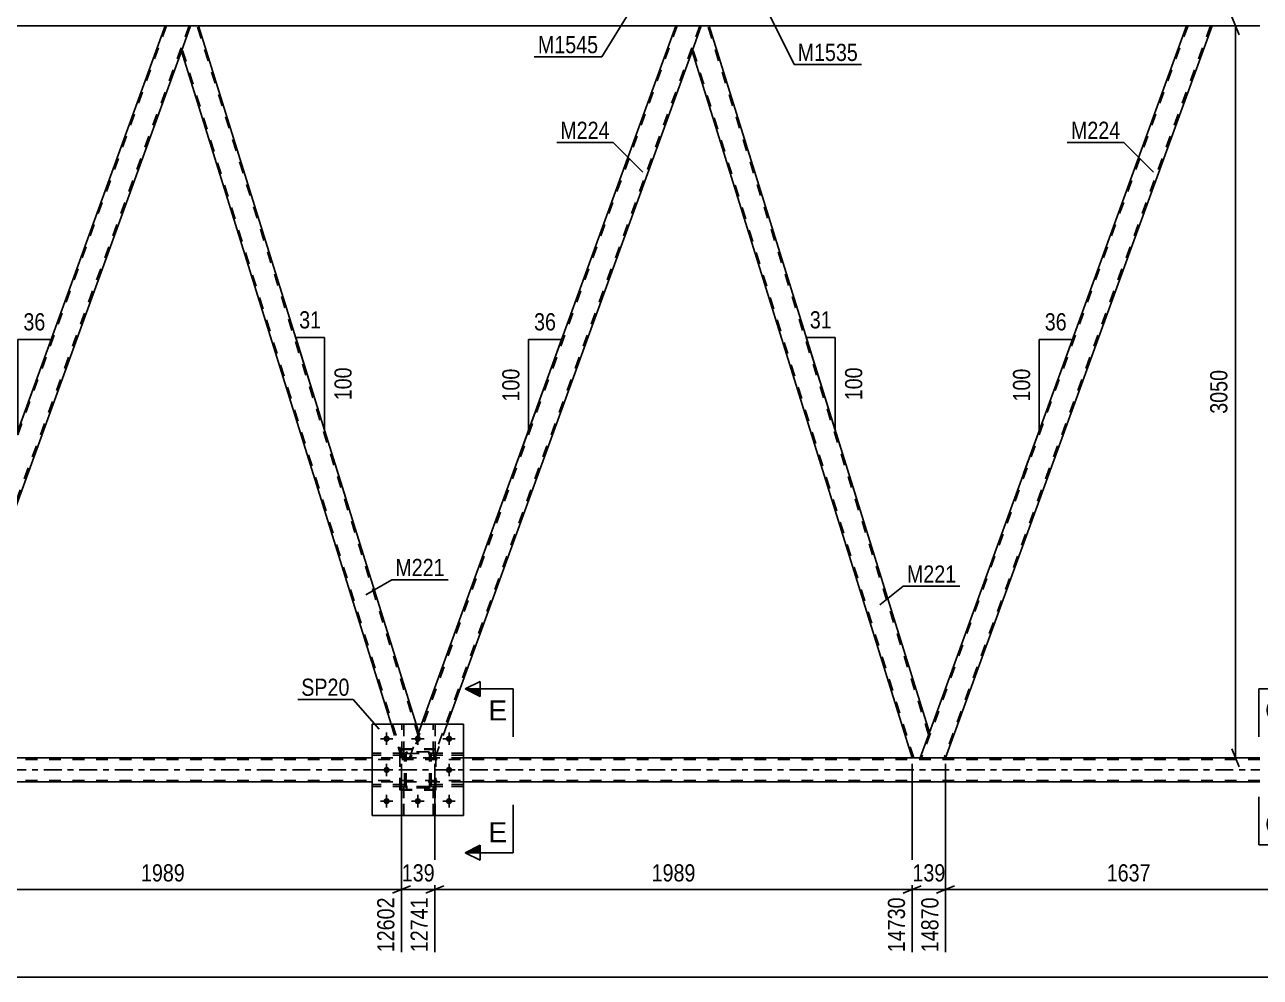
# Model space of a CAD drawing. Header units: millimetres. Extents: x 0 to 841, y 0 to 594.
# Drawn here: x 499 to 704.9, y 299.2 to 458 of the extents above; entities that cross this region are included whole.
import ezdxf

# ---------------------------------------------------------------- set-up
doc = ezdxf.new("R2010")
doc.units = ezdxf.units.MM
doc.linetypes.add('DXK_LINE_DOT2', pattern=[3.9198, 1.9599, -1.9599])
doc.linetypes.add('DXK_LINE_DOT3', pattern=[5.9187, 2.979, -0.9799, 0.9799, -0.9799])
doc.styles.add('Arial', font='ARIAL.TTF', dxfattribs={"height": 0.2})
doc.styles.add('Arial Narrow', font='ARIALN.TTF', dxfattribs={"height": 0.2})

# ---------------------------------------------------------------- blocks, each defined once
blk = doc.blocks.new('Part-318895283-3613 - 3524')
at = {"color": 7, "linetype": 'DXK_LINE_DOT2'}
for p, q in [((567.06, 336.55), (567.06, 341.4)), ((567.06, 341.4), (567.38, 341.4)), ((567.38, 341.4), (567.38, 336.55)), ((567.06, 337.15), (567.38, 337.15)), ((567.38, 336.55), (567.06, 336.55))]:
    blk.add_line(p, q, dxfattribs=at)
blk = doc.blocks.new('Part-318895283-3673 - 3524')
at = {"color": 2, "linetype": 'Continuous'}
for p, q in [((526.63, 457.79), (525.08, 453.54)), ((527.95, 457.79), (526.63, 457.79)), ((564.23, 341.39), (527.95, 457.79)), ((560.04, 341.39), (525.08, 453.54))]:
    blk.add_line(p, q, dxfattribs=at)
at = {"color": 7, "linetype": 'DXK_LINE_DOT2'}
for p, q in [((564.52, 339.67), (527.7, 457.79)), ((562.04, 335.79), (525.22, 453.91)), ((561.79, 335.79), (560.04, 341.39)), ((563.1, 335.79), (564.65, 340.04)), ((564.65, 340.04), (564.23, 341.39)), ((561.79, 335.79), (563.1, 335.79))]:
    blk.add_line(p, q, dxfattribs=at)
blk = doc.blocks.new('Part-318895283-3644 - 3524')
at = {"color": 2, "linetype": 'Continuous'}
for p, q in [((572.1, 341.39), (556.9, 341.39)), ((556.9, 341.39), (556.9, 326.19)), ((572.1, 341.39), (572.1, 326.19)), ((572.1, 326.19), (556.9, 326.19))]:
    blk.add_line(p, q, dxfattribs=at)
blk = doc.blocks.new('Part-318895283-3600 - 3524')
at = {"color": 7, "linetype": 'DXK_LINE_DOT2'}
for p, q in [((572.1, 336.56), (566.7, 336.56)), ((566.7, 336.56), (566.7, 336.24)), ((566.7, 336.24), (572.1, 336.24)), ((567.3, 336.24), (567.3, 336.56)), ((572.1, 336.24), (572.1, 336.56))]:
    blk.add_line(p, q, dxfattribs=at)
blk = doc.blocks.new('Part-318895283-3599 - 3524')
at = {"color": 7, "linetype": 'DXK_LINE_DOT2'}
for p, q in [((572.1, 331.36), (566.7, 331.36)), ((566.7, 331.36), (566.7, 331.04)), ((566.7, 331.04), (572.1, 331.04)), ((567.3, 331.04), (567.3, 331.36)), ((572.1, 331.04), (572.1, 331.36))]:
    blk.add_line(p, q, dxfattribs=at)
blk = doc.blocks.new('Part-318895283-3603 - 3524')
at = {"color": 7, "linetype": 'DXK_LINE_DOT2'}
for p, q in [((567.38, 331.03), (567.06, 331.03)), ((567.06, 331.03), (567.06, 326.2)), ((567.06, 330.43), (567.38, 330.43)), ((567.38, 326.2), (567.38, 331.03)), ((567.06, 326.2), (567.38, 326.2))]:
    blk.add_line(p, q, dxfattribs=at)
blk = doc.blocks.new('Part-318895283-3633 - 3524')
at = {"color": 2, "linetype": 'Continuous'}
for p, q in [((522.37, 457.79), (442.81, 457.79)), ((607.51, 457.79), (527.95, 457.79)), ((692.64, 457.79), (613.08, 457.79)), ((704.9, 457.79), (696.9, 457.79))]:
    blk.add_line(p, q, dxfattribs=at)
at = {"color": 7, "linetype": 'DXK_LINE_DOT2'}
for p, q in [((527.95, 457.79), (522.37, 457.79)), ((613.08, 457.79), (607.51, 457.79)), ((696.9, 457.79), (692.64, 457.79))]:
    blk.add_line(p, q, dxfattribs=at)
blk = doc.blocks.new('Part-318895283-3698 - 3524')
at = {"color": 7, "linetype": 'DXK_LINE_DOT2'}
for p, q in [((561.86, 326.2), (561.86, 331.03)), ((561.86, 331.03), (562.18, 331.03)), ((561.86, 330.43), (562.18, 330.43)), ((562.18, 331.03), (562.18, 326.2)), ((562.18, 326.2), (561.86, 326.2))]:
    blk.add_line(p, q, dxfattribs=at)
blk = doc.blocks.new('Part-318895283-3634 - 3524')
at = {"color": 7, "linetype": 'DXK_LINE_DOT2'}
for p, q in [((562.3, 331.36), (556.9, 331.36)), ((556.9, 331.36), (556.9, 331.04)), ((562.3, 331.04), (556.9, 331.04)), ((561.7, 331.04), (561.7, 331.36)), ((562.3, 331.04), (562.3, 331.36))]:
    blk.add_line(p, q, dxfattribs=at)
blk = doc.blocks.new('Part-318895283-3639 - 3524')
at = {"color": 7, "linetype": 'DXK_LINE_DOT2'}
for p, q in [((522.63, 457.79), (478.22, 335.79)), ((526.38, 457.79), (481.97, 335.79)), ((526.63, 457.79), (525.08, 453.54)), ((477.97, 335.79), (479.52, 340.04)), ((481.91, 335.79), (482.08, 335.79))]:
    blk.add_line(p, q, dxfattribs=at)
at = {"color": 2, "linetype": 'Continuous'}
for p, q in [((522.37, 457.79), (479.52, 340.04)), ((526.63, 457.79), (522.37, 457.79)), ((525.08, 453.54), (482.23, 335.79)), ((481.91, 335.79), (477.97, 335.79)), ((482.19, 335.79), (481.91, 335.79)), ((482.23, 335.79), (482.19, 335.79))]:
    blk.add_line(p, q, dxfattribs=at)
blk = doc.blocks.new('Part-318895283-3645 - 3524')
at = {"color": 7, "linetype": 'DXK_LINE_DOT2'}
for p, q in [((562.3, 336.56), (556.9, 336.56)), ((556.9, 336.24), (556.9, 336.56)), ((562.3, 336.24), (556.9, 336.24)), ((561.7, 336.24), (561.7, 336.56)), ((562.3, 336.56), (562.3, 336.24))]:
    blk.add_line(p, q, dxfattribs=at)
blk = doc.blocks.new('Part-318895283-3691 - 3524')
at = {"color": 2, "linetype": 'Continuous'}
for p, q in [((567.06, 341.39), (567.06, 341.4)), ((567.38, 341.4), (567.06, 341.4)), ((567.38, 341.39), (567.38, 341.4))]:
    blk.add_line(p, q, dxfattribs=at)
at = {"color": 7, "linetype": 'DXK_LINE_DOT2'}
for p, q in [((567.06, 336.55), (567.06, 341.39)), ((567.38, 336.55), (567.38, 341.39)), ((567.06, 337.15), (567.38, 337.15)), ((567.38, 336.55), (567.06, 336.55))]:
    blk.add_line(p, q, dxfattribs=at)
blk = doc.blocks.new('Part-318895283-3695 - 3524')
at = {"color": 7, "linetype": 'DXK_LINE_DOT2'}
for p, q in [((567.06, 326.2), (567.06, 331.03)), ((567.06, 331.03), (567.38, 331.03)), ((567.06, 330.43), (567.38, 330.43)), ((567.38, 331.03), (567.38, 326.2)), ((567.38, 326.2), (567.06, 326.2))]:
    blk.add_line(p, q, dxfattribs=at)
blk = doc.blocks.new('Part-318895283-3705 - 3524')
at = {"color": 7, "linetype": 'DXK_LINE_DOT2'}
for p, q in [((562.3, 336.31), (562.34, 336.5)), ((562.34, 336.5), (562.3, 336.31)), ((562.3, 331.27), (562.3, 336.31)), ((562.54, 336.31), (562.56, 336.41)), ((562.54, 331.27), (562.54, 336.31)), ((562.56, 336.41), (562.61, 336.48)), ((562.6, 336.76), (562.78, 336.79)), ((562.78, 336.79), (562.6, 336.76)), ((562.61, 336.48), (562.69, 336.54)), ((562.69, 336.54), (562.78, 336.55)), ((566.22, 336.79), (562.78, 336.79)), ((562.78, 336.55), (566.22, 336.55)), ((566.22, 336.79), (566.41, 336.76)), ((566.41, 336.76), (566.22, 336.79)), ((566.22, 336.55), (566.32, 336.54)), ((566.32, 336.54), (566.39, 336.48)), ((566.39, 336.48), (566.45, 336.41)), ((566.45, 336.41), (566.46, 336.31)), ((566.46, 331.27), (566.46, 336.31)), ((566.67, 336.5), (566.7, 336.31)), ((566.7, 336.31), (566.67, 336.5)), ((566.7, 331.27), (566.7, 336.31)), ((562.34, 331.09), (562.3, 331.27)), ((562.3, 331.27), (562.34, 331.09)), ((562.56, 331.18), (562.54, 331.27)), ((562.61, 331.11), (562.56, 331.18)), ((562.78, 330.79), (562.6, 330.83)), ((562.6, 330.83), (562.78, 330.79)), ((562.69, 331.05), (562.61, 331.11)), ((562.78, 331.03), (562.69, 331.05)), ((566.22, 331.03), (562.78, 331.03)), ((566.22, 330.79), (562.78, 330.79)), ((566.32, 331.05), (566.22, 331.03)), ((566.41, 330.83), (566.22, 330.79)), ((566.22, 330.79), (566.41, 330.83)), ((566.39, 331.11), (566.32, 331.05)), ((566.45, 331.18), (566.39, 331.11)), ((566.46, 331.27), (566.45, 331.18)), ((566.7, 331.27), (566.67, 331.09)), ((566.67, 331.09), (566.7, 331.27))]:
    blk.add_line(p, q, dxfattribs=at)
at = {"color": 7, "linetype": 'DXK_LINE_DOT3'}
blk.add_line((564.5, 333.79), (564.5, 333.79), dxfattribs=at)
at = {"color": 7, "linetype": 'DXK_LINE_DOT2'}
for centre, start, end in [((562.78, 336.31), 112.4999, 157.4999), ((562.78, 336.31), 112.4999, 157.4999), ((566.22, 336.31), 22.4999, 67.4999), ((566.22, 336.31), 22.4999, 67.4999), ((562.78, 331.27), 202.4999, 247.4999), ((562.78, 331.27), 202.4999, 247.4999), ((566.22, 331.27), 292.4999, 337.4999), ((566.22, 331.27), 292.4999, 337.4999)]:
    blk.add_arc(centre, 0.48, start, end, dxfattribs=at)
blk = doc.blocks.new('Part-318895283-3852 - 3524')
at = {"color": 2, "linetype": 'Continuous'}
for p, q in [((611.76, 457.79), (610.22, 453.54)), ((613.08, 457.79), (611.76, 457.79)), ((649.78, 340.04), (613.08, 457.79)), ((646.92, 335.79), (610.22, 453.54)), ((649.78, 340.04), (649.51, 339.3)), ((649.51, 339.3), (648.24, 335.79)), ((648.24, 335.79), (646.92, 335.79))]:
    blk.add_line(p, q, dxfattribs=at)
at = {"color": 7, "linetype": 'DXK_LINE_DOT2'}
for p, q in [((649.65, 339.67), (612.83, 457.79)), ((647.17, 335.79), (610.35, 453.91))]:
    blk.add_line(p, q, dxfattribs=at)
blk = doc.blocks.new('Part-318895283-3724 - 3524')
at = {"color": 7, "linetype": 'DXK_LINE_DOT2'}
for p, q in [((567.5, 337.2), (561.5, 337.2)), ((561.5, 330.4), (561.5, 337.2)), ((567.5, 330.4), (567.5, 337.2)), ((567.5, 330.4), (561.5, 330.4))]:
    blk.add_line(p, q, dxfattribs=at)
blk = doc.blocks.new('Part-318895283-3728 - 3524')
at = {"color": 7, "linetype": 'DXK_LINE_DOT2'}
for p, q in [((562.3, 331.36), (556.9, 331.36)), ((556.9, 331.04), (556.9, 331.36)), ((562.3, 331.04), (556.9, 331.04)), ((561.7, 331.04), (561.7, 331.36)), ((562.3, 331.36), (562.3, 331.04))]:
    blk.add_line(p, q, dxfattribs=at)
blk = doc.blocks.new('Part-318895283-3731 - 3524')
at = {"color": 7, "linetype": 'DXK_LINE_DOT2'}
for p, q in [((561.86, 336.55), (561.86, 341.4)), ((561.86, 341.4), (562.18, 341.4)), ((562.18, 341.4), (562.18, 336.55)), ((561.86, 337.15), (562.18, 337.15)), ((562.18, 336.55), (561.86, 336.55))]:
    blk.add_line(p, q, dxfattribs=at)
blk = doc.blocks.new('Part-318895283-3732 - 3524')
at = {"color": 7, "linetype": 'DXK_LINE_DOT2'}
for p, q in [((556.9, 341.39), (572.1, 341.39)), ((556.9, 341.39), (556.9, 326.19)), ((572.1, 341.39), (572.1, 326.19)), ((556.9, 326.19), (572.1, 326.19))]:
    blk.add_line(p, q, dxfattribs=at)
blk = doc.blocks.new('Part-318895283-3734 - 3524')
at = {"color": 7, "linetype": 'DXK_LINE_DOT2'}
for p, q in [((562.3, 336.31), (562.34, 336.5)), ((562.34, 336.5), (562.3, 336.31)), ((562.3, 331.27), (562.3, 336.31)), ((562.54, 336.31), (562.56, 336.41)), ((562.54, 331.27), (562.54, 336.31)), ((562.56, 336.41), (562.61, 336.48)), ((562.6, 336.76), (562.78, 336.79)), ((562.78, 336.79), (562.6, 336.76)), ((562.61, 336.48), (562.69, 336.54)), ((562.69, 336.54), (562.78, 336.55)), ((566.22, 336.79), (562.78, 336.79)), ((562.78, 336.55), (566.22, 336.55)), ((566.22, 336.79), (566.41, 336.76)), ((566.41, 336.76), (566.22, 336.79)), ((566.22, 336.55), (566.32, 336.54)), ((566.32, 336.54), (566.39, 336.48)), ((566.39, 336.48), (566.45, 336.41)), ((566.45, 336.41), (566.46, 336.31)), ((566.46, 331.27), (566.46, 336.31)), ((566.67, 336.5), (566.7, 336.31)), ((566.7, 336.31), (566.67, 336.5)), ((566.7, 331.27), (566.7, 336.31)), ((562.34, 331.09), (562.3, 331.27)), ((562.3, 331.27), (562.34, 331.09)), ((562.56, 331.18), (562.54, 331.27)), ((562.61, 331.11), (562.56, 331.18)), ((562.78, 330.79), (562.6, 330.83)), ((562.6, 330.83), (562.78, 330.79)), ((562.69, 331.05), (562.61, 331.11)), ((562.78, 331.03), (562.69, 331.05)), ((566.22, 331.03), (562.78, 331.03)), ((566.22, 330.79), (562.78, 330.79)), ((566.32, 331.05), (566.22, 331.03)), ((566.41, 330.83), (566.22, 330.79)), ((566.22, 330.79), (566.41, 330.83)), ((566.39, 331.11), (566.32, 331.05)), ((566.45, 331.18), (566.39, 331.11)), ((566.46, 331.27), (566.45, 331.18)), ((566.7, 331.27), (566.67, 331.09)), ((566.67, 331.09), (566.7, 331.27))]:
    blk.add_line(p, q, dxfattribs=at)
at = {"color": 7, "linetype": 'DXK_LINE_DOT3'}
blk.add_line((564.5, 333.79), (564.5, 333.79), dxfattribs=at)
at = {"color": 7, "linetype": 'DXK_LINE_DOT2'}
for centre, start, end in [((562.78, 336.31), 112.4999, 157.4999), ((562.78, 336.31), 112.4999, 157.4999), ((566.22, 336.31), 22.4999, 67.4999), ((566.22, 336.31), 22.4999, 67.4999), ((562.78, 331.27), 202.4999, 247.4999), ((562.78, 331.27), 202.4999, 247.4999), ((566.22, 331.27), 292.4999, 337.4999), ((566.22, 331.27), 292.4999, 337.4999)]:
    blk.add_arc(centre, 0.48, start, end, dxfattribs=at)
blk = doc.blocks.new('Part-318895283-3858 - 3524')
at = {"color": 7, "linetype": 'DXK_LINE_DOT2'}
for p, q in [((692.9, 457.79), (648.49, 335.79)), ((696.64, 457.79), (652.24, 335.79)), ((649.78, 340.04), (648.24, 335.79)), ((652.18, 335.79), (652.34, 335.79))]:
    blk.add_line(p, q, dxfattribs=at)
at = {"color": 2, "linetype": 'Continuous'}
for p, q in [((692.64, 457.79), (649.78, 340.04)), ((696.9, 457.79), (652.49, 335.79)), ((696.9, 457.79), (692.64, 457.79)), ((652.18, 335.79), (648.24, 335.79)), ((652.46, 335.79), (652.18, 335.79)), ((652.49, 335.79), (652.46, 335.79))]:
    blk.add_line(p, q, dxfattribs=at)
blk = doc.blocks.new('Part-318895283-3740 - 3524')
at = {"color": 2, "linetype": 'Continuous'}
for p, q in [((561.86, 341.39), (561.86, 341.4)), ((562.18, 341.4), (561.86, 341.4)), ((562.18, 341.39), (562.18, 341.4))]:
    blk.add_line(p, q, dxfattribs=at)
at = {"color": 7, "linetype": 'DXK_LINE_DOT2'}
for p, q in [((561.86, 336.55), (561.86, 341.39)), ((562.18, 336.55), (562.18, 341.39)), ((561.86, 337.15), (562.18, 337.15)), ((562.18, 336.55), (561.86, 336.55))]:
    blk.add_line(p, q, dxfattribs=at)
blk = doc.blocks.new('Part-318895283-3743 - 3524')
at = {"color": 7, "linetype": 'DXK_LINE_DOT2'}
for p, q in [((566.7, 331.04), (566.7, 331.36)), ((566.7, 331.36), (572.1, 331.36)), ((572.1, 331.04), (566.7, 331.04)), ((567.3, 331.04), (567.3, 331.36)), ((572.1, 331.36), (572.1, 331.04))]:
    blk.add_line(p, q, dxfattribs=at)
blk = doc.blocks.new('Part-318895283-3777 - 3524')
at = {"color": 7, "linetype": 'DXK_LINE_DOT2'}
for p, q in [((562.18, 331.03), (561.86, 331.03)), ((561.86, 331.03), (561.86, 326.2)), ((561.86, 330.43), (562.18, 330.43)), ((562.18, 326.2), (562.18, 331.03)), ((561.86, 326.2), (562.18, 326.2))]:
    blk.add_line(p, q, dxfattribs=at)
blk = doc.blocks.new('Part-318895283-3782 - 3524')
at = {"color": 7, "linetype": 'DXK_LINE_DOT2'}
for p, q in [((567.5, 337.33), (561.5, 337.33)), ((561.5, 330.53), (561.5, 337.33)), ((567.5, 330.53), (567.5, 337.33)), ((567.5, 330.53), (561.5, 330.53))]:
    blk.add_line(p, q, dxfattribs=at)
blk = doc.blocks.new('Part-318895283-3910 - 3524')
at = {"color": 7, "linetype": 'DXK_LINE_DOT2'}
for p, q in [((562.3, 336.56), (556.9, 336.56)), ((556.9, 336.56), (556.9, 336.24)), ((562.3, 336.24), (556.9, 336.24)), ((561.7, 336.24), (561.7, 336.56)), ((562.3, 336.24), (562.3, 336.56))]:
    blk.add_line(p, q, dxfattribs=at)
blk = doc.blocks.new('Bolt-318895283-3790 - 3524')
at = {"linetype": 'Continuous'}
for points in [[(559.82, 338.99, -1), (558.78, 338.99, -1)], [(565.02, 338.99, -1), (563.98, 338.99, -1)], [(570.22, 338.99, -1), (569.18, 338.99, -1)], [(559.82, 333.79, -1), (558.78, 333.79, -1)], [(570.22, 333.79, -1), (569.18, 333.79, -1)], [(559.82, 328.59, -1), (558.78, 328.59, -1)], [(565.02, 328.59, -1), (563.98, 328.59, -1)], [(570.22, 328.59, -1), (569.18, 328.59, -1)]]:
    blk.add_hatch(color=1, dxfattribs=at).paths.add_polyline_path(points)
at = {"color": 1, "linetype": 'Continuous'}
for p, q in [((559.3, 340.03), (559.3, 337.95)), ((564.5, 340.03), (564.5, 337.95)), ((569.7, 340.03), (569.7, 337.95)), ((560.34, 338.99), (558.26, 338.99)), ((565.54, 338.99), (563.46, 338.99)), ((570.74, 338.99), (568.66, 338.99)), ((560.34, 333.79), (558.26, 333.79)), ((559.3, 334.83), (559.3, 332.75)), ((570.74, 333.79), (568.66, 333.79)), ((569.7, 334.83), (569.7, 332.75)), ((559.3, 329.63), (559.3, 327.55)), ((564.5, 329.63), (564.5, 327.55)), ((569.7, 329.63), (569.7, 327.55)), ((560.34, 328.59), (558.26, 328.59)), ((565.54, 328.59), (563.46, 328.59)), ((570.74, 328.59), (568.66, 328.59))]:
    blk.add_line(p, q, dxfattribs=at)
blk = doc.blocks.new('Bolt-318895283-3791 - 3524')
at = {"color": 1, "linetype": 'Continuous'}
for p, q in [((559.3, 340.03), (559.3, 339.34)), ((564.5, 340.03), (564.5, 339.34)), ((569.7, 340.03), (569.7, 339.34)), ((558.26, 338.99), (558.96, 338.99)), ((559.3, 337.95), (559.3, 338.65)), ((560.34, 338.99), (559.65, 338.99)), ((563.46, 338.99), (564.16, 338.99)), ((564.5, 337.95), (564.5, 338.65)), ((565.54, 338.99), (564.85, 338.99)), ((568.66, 338.99), (569.36, 338.99)), ((569.7, 337.95), (569.7, 338.65)), ((570.74, 338.99), (570.05, 338.99)), ((558.26, 333.79), (558.96, 333.79)), ((559.3, 334.83), (559.3, 334.14)), ((560.34, 333.79), (559.65, 333.79)), ((568.66, 333.79), (569.36, 333.79)), ((569.7, 334.83), (569.7, 334.14)), ((570.74, 333.79), (570.05, 333.79)), ((559.3, 332.75), (559.3, 333.45)), ((569.7, 332.75), (569.7, 333.45)), ((559.3, 329.63), (559.3, 328.94)), ((564.5, 329.63), (564.5, 328.94)), ((569.7, 329.63), (569.7, 328.94)), ((558.26, 328.59), (558.96, 328.59)), ((559.3, 327.55), (559.3, 328.25)), ((560.34, 328.59), (559.65, 328.59)), ((563.46, 328.59), (564.16, 328.59)), ((564.5, 327.55), (564.5, 328.25)), ((565.54, 328.59), (564.85, 328.59)), ((568.66, 328.59), (569.36, 328.59)), ((569.7, 327.55), (569.7, 328.25)), ((570.74, 328.59), (570.05, 328.59))]:
    blk.add_line(p, q, dxfattribs=at)
blk = doc.blocks.new('Part-318895283-3820 - 3524')
at = {"color": 7, "linetype": 'DXK_LINE_DOT2'}
for p, q in [((566.7, 336.24), (566.7, 336.56)), ((566.7, 336.56), (572.1, 336.56)), ((572.1, 336.24), (566.7, 336.24)), ((567.3, 336.24), (567.3, 336.56)), ((572.1, 336.56), (572.1, 336.24))]:
    blk.add_line(p, q, dxfattribs=at)
blk = doc.blocks.new('Part-318895283-3847 - 3524')
at = {"color": 7, "linetype": 'DXK_LINE_DOT2'}
for p, q in [((607.76, 457.79), (563.36, 335.79)), ((611.51, 457.79), (567.1, 335.79)), ((611.76, 457.79), (610.22, 453.54)), ((563.1, 335.79), (565.14, 341.39)), ((569.4, 341.39), (567.36, 335.79)), ((567.36, 335.79), (563.1, 335.79))]:
    blk.add_line(p, q, dxfattribs=at)
at = {"color": 2, "linetype": 'Continuous'}
for p, q in [((607.51, 457.79), (565.14, 341.39)), ((611.76, 457.79), (607.51, 457.79)), ((610.22, 453.54), (569.4, 341.39))]:
    blk.add_line(p, q, dxfattribs=at)
blk = doc.blocks.new('Part-318895283-3869 - 3524')
at = {"color": 2, "linetype": 'Continuous'}
for p, q in [((556.9, 335.79), (482.23, 335.79)), ((646.92, 335.79), (572.1, 335.79)), ((704.9, 335.79), (652.49, 335.79)), ((556.9, 331.79), (401.84, 331.79)), ((704.9, 331.79), (572.1, 331.79))]:
    blk.add_line(p, q, dxfattribs=at)
at = {"color": 7, "linetype": 'DXK_LINE_DOT2'}
for p, q in [((572.1, 335.79), (556.9, 335.79)), ((652.49, 335.79), (646.92, 335.79)), ((704.9, 335.55), (93.76, 335.55)), ((704.9, 332.03), (93.76, 332.03)), ((572.1, 331.79), (556.9, 331.79))]:
    blk.add_line(p, q, dxfattribs=at)
at = {"color": 7, "linetype": 'DXK_LINE_DOT3'}
blk.add_line((93.76, 333.79), (704.9, 333.79), dxfattribs=at)
blk = doc.blocks.new('StraightDimension-318895283-4393 - 3524')
at = {"color": 7, "linetype": 'Continuous'}
blk.add_line((84.5, 299.25), (752.12, 299.25), dxfattribs=at)
blk = doc.blocks.new('StraightDimension-318895283-11421 - 3524')
at = {"color": 7, "linetype": 'Continuous'}
for p, q in [((567.36, 334.79), (567.36, 303.42)), ((646.92, 334.79), (646.92, 303.42)), ((568.86, 314.46), (565.86, 313.26)), ((567.36, 313.86), (646.92, 313.86)), ((645.42, 313.26), (648.42, 314.46))]:
    blk.add_line(p, q, dxfattribs=at)
at = {"color": 0}
blk.add_wipeout([(611.4, 314.61), (611.4, 318.81), (602.88, 318.81), (602.88, 314.61)], dxfattribs=at)
at = {"color": 0, "linetype": 'Continuous'}
blk.add_wipeout([(646.32, 313.16), (642.12, 313.16), (642.12, 302.82), (646.32, 302.82)], dxfattribs=at)
at = {"color": 3, "style": 'Arial Narrow'}
blk.add_text('1989', height=2.863, dxfattribs=at).set_placement((603.48, 315.21))
at = {"color": 3, "linetype": 'Continuous', "style": 'Arial Narrow'}
blk.add_text('14730', height=2.863, rotation=90.0002, dxfattribs=at).set_placement((645.72, 303.42))
blk = doc.blocks.new('AngleDimension-318895283-11773 - 3524')
at = {"color": 7, "linetype": 'Continuous'}
for p, q in [((634.09, 405.85), (629.27, 405.85)), ((634.09, 390.38), (629.27, 405.85)), ((634.09, 390.38), (634.09, 405.85)), ((637.62, 379.07), (634.09, 390.38))]:
    blk.add_line(p, q, dxfattribs=at)
at = {"color": 0}
for points in [[(634.11, 406.75), (634.11, 410.95), (629.25, 410.95), (629.25, 406.75)], [(639.19, 401.46), (634.99, 401.46), (634.99, 394.78), (639.19, 394.78)]]:
    blk.add_wipeout(points, dxfattribs=at)
at = {"color": 3, "style": 'Arial Narrow'}
blk.add_text('31', height=2.863, dxfattribs=at).set_placement((629.85, 407.35))
blk.add_text('100', height=2.863, rotation=90.0002, dxfattribs=at).set_placement((638.59, 395.38))
blk = doc.blocks.new('AngleDimension-318895283-11799 - 3524')
at = {"color": 7, "linetype": 'Continuous'}
for p, q in [((668.08, 405.52), (673.62, 405.52)), ((668.08, 390.3), (673.62, 405.52)), ((668.08, 390.3), (668.08, 405.52)), ((665.49, 383.18), (668.08, 390.3))]:
    blk.add_line(p, q, dxfattribs=at)
at = {"color": 0}
for points in [[(673.28, 406.42), (673.28, 410.62), (668.42, 410.62), (668.42, 406.42)], [(667.18, 401.25), (662.98, 401.25), (662.98, 394.57), (667.18, 394.57)]]:
    blk.add_wipeout(points, dxfattribs=at)
at = {"color": 3, "style": 'Arial Narrow'}
blk.add_text('36', height=2.863, dxfattribs=at).set_placement((669.02, 407.02))
blk.add_text('100', height=2.863, rotation=90.0002, dxfattribs=at).set_placement((666.58, 395.17))
blk = doc.blocks.new('StraightDimension-318895283-11422 - 3524')
at = {"color": 7, "linetype": 'Continuous'}
for p, q in [((561.79, 334.79), (561.79, 303.42)), ((567.36, 334.79), (567.36, 303.42)), ((560.29, 313.26), (563.29, 314.46)), ((561.79, 313.86), (567.36, 313.86)), ((568.86, 314.46), (565.86, 313.26))]:
    blk.add_line(p, q, dxfattribs=at)
at = {"color": 0}
blk.add_wipeout([(567.92, 314.61), (567.92, 318.81), (561.23, 318.81), (561.23, 314.61)], dxfattribs=at)
at = {"color": 0, "linetype": 'Continuous'}
blk.add_wipeout([(566.76, 313.16), (562.56, 313.16), (562.56, 302.82), (566.76, 302.82)], dxfattribs=at)
at = {"color": 3, "style": 'Arial Narrow'}
blk.add_text('139', height=2.863, dxfattribs=at).set_placement((561.83, 315.21))
at = {"color": 3, "linetype": 'Continuous', "style": 'Arial Narrow'}
blk.add_text('12741', height=2.863, rotation=90.0002, dxfattribs=at).set_placement((566.16, 303.42))
blk = doc.blocks.new('StraightDimension-318895283-11008 - 3524')
at = {"color": 7, "linetype": 'Continuous'}
for p, q in [((701.41, 456.29), (700.21, 459.29)), ((700.81, 335.79), (700.81, 457.79)), ((701.4, 457.79), (703.21, 457.79)), ((692.9, 335.79), (703.21, 335.79)), ((700.21, 337.29), (701.41, 334.29))]:
    blk.add_line(p, q, dxfattribs=at)
at = {"color": 0}
blk.add_wipeout([(700.06, 401.05), (695.86, 401.05), (695.86, 392.53), (700.06, 392.53)], dxfattribs=at)
at = {"color": 3, "style": 'Arial Narrow'}
blk.add_text('3050', height=2.863, rotation=90.0002, dxfattribs=at).set_placement((699.46, 393.13))
blk = doc.blocks.new('StraightDimension-318895283-11420 - 3524')
at = {"color": 7, "linetype": 'Continuous'}
for p, q in [((646.92, 334.79), (646.92, 303.42)), ((652.49, 334.79), (652.49, 303.42)), ((645.42, 313.26), (648.42, 314.46)), ((646.92, 313.86), (652.49, 313.86)), ((653.99, 314.46), (650.99, 313.26))]:
    blk.add_line(p, q, dxfattribs=at)
at = {"color": 0}
blk.add_wipeout([(653.05, 314.61), (653.05, 318.81), (646.36, 318.81), (646.36, 314.61)], dxfattribs=at)
at = {"color": 0, "linetype": 'Continuous'}
blk.add_wipeout([(651.89, 313.16), (647.69, 313.16), (647.69, 302.82), (651.89, 302.82)], dxfattribs=at)
at = {"color": 3, "style": 'Arial Narrow'}
blk.add_text('139', height=2.863, dxfattribs=at).set_placement((646.96, 315.21))
at = {"color": 3, "linetype": 'Continuous', "style": 'Arial Narrow'}
blk.add_text('14870', height=2.863, rotation=90.0002, dxfattribs=at).set_placement((651.29, 303.42))
blk = doc.blocks.new('StraightDimension-318895283-11419 - 3524')
at = {"color": 7, "linetype": 'Continuous'}
for p, q in [((652.49, 334.79), (652.49, 303.42)), ((713.52, 330.79), (713.52, 303.42)), ((653.99, 314.46), (650.99, 313.26)), ((652.49, 313.86), (713.52, 313.86)), ((712.02, 313.26), (715.02, 314.46))]:
    blk.add_line(p, q, dxfattribs=at)
at = {"color": 0}
blk.add_wipeout([(687.26, 314.61), (687.26, 318.81), (678.75, 318.81), (678.75, 314.61)], dxfattribs=at)
at = {"color": 0, "linetype": 'Continuous'}
blk.add_wipeout([(712.92, 313.16), (708.72, 313.16), (708.72, 302.82), (712.92, 302.82)], dxfattribs=at)
at = {"color": 3, "style": 'Arial Narrow'}
blk.add_text('1637', height=2.863, dxfattribs=at).set_placement((679.35, 315.21))
at = {"color": 3, "linetype": 'Continuous', "style": 'Arial Narrow'}
blk.add_text('16507', height=2.863, rotation=90.0002, dxfattribs=at).set_placement((712.32, 303.42))
blk = doc.blocks.new('StraightDimension-318895283-11423 - 3524')
at = {"color": 7, "linetype": 'Continuous'}
for p, q in [((482.23, 334.79), (482.23, 303.42)), ((561.79, 334.79), (561.79, 303.42)), ((483.73, 314.46), (480.73, 313.26)), ((482.23, 313.86), (561.79, 313.86)), ((560.29, 313.26), (563.29, 314.46))]:
    blk.add_line(p, q, dxfattribs=at)
at = {"color": 0}
blk.add_wipeout([(526.26, 314.61), (526.26, 318.81), (517.75, 318.81), (517.75, 314.61)], dxfattribs=at)
at = {"color": 0, "linetype": 'Continuous'}
blk.add_wipeout([(561.19, 313.16), (556.99, 313.16), (556.99, 302.82), (561.19, 302.82)], dxfattribs=at)
at = {"color": 3, "style": 'Arial Narrow'}
blk.add_text('1989', height=2.863, dxfattribs=at).set_placement((518.35, 315.21))
at = {"color": 3, "linetype": 'Continuous', "style": 'Arial Narrow'}
blk.add_text('12602', height=2.863, rotation=90.0002, dxfattribs=at).set_placement((560.59, 303.42))
blk = doc.blocks.new('AngleDimension-318895283-11743 - 3524')
at = {"color": 7, "linetype": 'Continuous'}
for p, q in [((497.81, 405.52), (503.35, 405.52)), ((497.81, 390.3), (503.35, 405.52)), ((497.81, 390.3), (497.81, 405.52)), ((495.22, 383.18), (497.81, 390.3))]:
    blk.add_line(p, q, dxfattribs=at)
at = {"color": 0}
for points in [[(503.01, 406.42), (503.01, 410.62), (498.15, 410.62), (498.15, 406.42)], [(496.91, 401.25), (492.71, 401.25), (492.71, 394.57), (496.91, 394.57)]]:
    blk.add_wipeout(points, dxfattribs=at)
at = {"color": 3, "style": 'Arial Narrow'}
blk.add_text('36', height=2.863, dxfattribs=at).set_placement((498.75, 407.02))
blk.add_text('100', height=2.863, rotation=90.0002, dxfattribs=at).set_placement((496.31, 395.17))
blk = doc.blocks.new('AngleDimension-318895283-11745 - 3524')
at = {"color": 7, "linetype": 'Continuous'}
for p, q in [((548.96, 405.85), (544.14, 405.85)), ((548.96, 390.38), (544.14, 405.85)), ((548.96, 390.38), (548.96, 405.85)), ((552.49, 379.07), (548.96, 390.38))]:
    blk.add_line(p, q, dxfattribs=at)
at = {"color": 0}
for points in [[(548.98, 406.75), (548.98, 410.95), (544.12, 410.95), (544.12, 406.75)], [(554.06, 401.46), (549.86, 401.46), (549.86, 394.78), (554.06, 394.78)]]:
    blk.add_wipeout(points, dxfattribs=at)
at = {"color": 3, "style": 'Arial Narrow'}
blk.add_text('31', height=2.863, dxfattribs=at).set_placement((544.72, 407.35))
blk.add_text('100', height=2.863, rotation=90.0002, dxfattribs=at).set_placement((553.46, 395.38))
blk = doc.blocks.new('AngleDimension-318895283-11771 - 3524')
at = {"color": 7, "linetype": 'Continuous'}
for p, q in [((582.94, 405.52), (588.48, 405.52)), ((582.94, 390.3), (588.48, 405.52)), ((582.94, 390.3), (582.94, 405.52)), ((580.35, 383.18), (582.94, 390.3))]:
    blk.add_line(p, q, dxfattribs=at)
at = {"color": 0}
for points in [[(588.14, 406.42), (588.14, 410.62), (583.28, 410.62), (583.28, 406.42)], [(582.04, 401.25), (577.84, 401.25), (577.84, 394.57), (582.04, 394.57)]]:
    blk.add_wipeout(points, dxfattribs=at)
at = {"color": 3, "style": 'Arial Narrow'}
blk.add_text('36', height=2.863, dxfattribs=at).set_placement((583.88, 407.02))
blk.add_text('100', height=2.863, rotation=90.0002, dxfattribs=at).set_placement((581.44, 395.17))
blk = doc.blocks.new('Mark-318895283-3528 - 3524')
at = {"color": 0}
blk.add_wipeout([(637.87, 451.91), (637.87, 454.91), (627.82, 454.91), (627.82, 451.91)], dxfattribs=at)
blk.add_wipeout([(637.87, 451.91), (637.87, 454.91), (627.82, 454.91), (627.82, 451.91)], dxfattribs=at)
at = {"color": 30, "linetype": 'Continuous'}
for p, q in [((621.25, 463.44), (627.22, 451.31)), ((627.22, 451.31), (638.47, 451.31))]:
    blk.add_line(p, q, dxfattribs=at)
at = {"color": 3, "style": 'Arial Narrow'}
blk.add_text('M1535', height=2.863, dxfattribs=at).set_placement((627.82, 451.91))
blk = doc.blocks.new('Mark-318895283-3640 - 3524')
at = {"color": 0}
blk.add_wipeout([(553.1, 346.14), (553.1, 349.14), (545.07, 349.14), (545.07, 346.14)], dxfattribs=at)
blk.add_wipeout([(553.1, 346.14), (553.1, 349.14), (545.07, 349.14), (545.07, 346.14)], dxfattribs=at)
at = {"color": 30, "linetype": 'Continuous'}
for p in [(544.47, 345.54), (558.06, 340.6)]:
    blk.add_line(p, (553.7, 345.54), dxfattribs=at)
at = {"color": 3, "style": 'Arial Narrow'}
blk.add_text('SP20', height=2.863, dxfattribs=at).set_placement((545.07, 346.14))
blk = doc.blocks.new('Mark-318895283-3669 - 3524')
at = {"color": 0}
blk.add_wipeout([(568.97, 366.09), (568.97, 369.09), (560.75, 369.09), (560.75, 366.09)], dxfattribs=at)
blk.add_wipeout([(568.97, 366.09), (568.97, 369.09), (560.75, 369.09), (560.75, 366.09)], dxfattribs=at)
at = {"color": 30, "linetype": 'Continuous'}
for p, q in [((555.82, 362.99), (560.15, 365.49)), ((560.15, 365.49), (569.57, 365.49))]:
    blk.add_line(p, q, dxfattribs=at)
at = {"color": 3, "style": 'Arial Narrow'}
blk.add_text('M221', height=2.863, dxfattribs=at).set_placement((560.75, 366.09))
blk = doc.blocks.new('Mark-318895283-3854 - 3524')
at = {"color": 0}
blk.add_wipeout([(681.61, 438.93), (681.61, 441.93), (673.38, 441.93), (673.38, 438.93)], dxfattribs=at)
blk.add_wipeout([(681.61, 438.93), (681.61, 441.93), (673.38, 441.93), (673.38, 438.93)], dxfattribs=at)
at = {"color": 30, "linetype": 'Continuous'}
for p in [(672.78, 438.33), (687.16, 433.38)]:
    blk.add_line(p, (682.21, 438.33), dxfattribs=at)
at = {"color": 3, "style": 'Arial Narrow'}
blk.add_text('M224', height=2.863, dxfattribs=at).set_placement((673.38, 438.93))
blk = doc.blocks.new('Mark-318895283-3843 - 3524')
at = {"color": 0}
blk.add_wipeout([(596.47, 438.93), (596.47, 441.93), (588.25, 441.93), (588.25, 438.93)], dxfattribs=at)
blk.add_wipeout([(596.47, 438.93), (596.47, 441.93), (588.25, 441.93), (588.25, 438.93)], dxfattribs=at)
at = {"color": 30, "linetype": 'Continuous'}
for p in [(587.65, 438.33), (602.02, 433.38)]:
    blk.add_line(p, (597.07, 438.33), dxfattribs=at)
at = {"color": 3, "style": 'Arial Narrow'}
blk.add_text('M224', height=2.863, dxfattribs=at).set_placement((588.25, 438.93))
blk = doc.blocks.new('Mark-318895283-3848 - 3524')
at = {"color": 0}
blk.add_wipeout([(654.27, 364.99), (654.27, 367.99), (646.04, 367.99), (646.04, 364.99)], dxfattribs=at)
blk.add_wipeout([(654.27, 364.99), (654.27, 367.99), (646.04, 367.99), (646.04, 364.99)], dxfattribs=at)
at = {"color": 30, "linetype": 'Continuous'}
for p, q in [((641.5, 361.31), (645.44, 364.39)), ((645.44, 364.39), (654.87, 364.39))]:
    blk.add_line(p, q, dxfattribs=at)
at = {"color": 3, "style": 'Arial Narrow'}
blk.add_text('M221', height=2.863, dxfattribs=at).set_placement((646.04, 364.99))
blk = doc.blocks.new('Mark-318895283-3986 - 3524')
at = {"color": 0}
blk.add_wipeout([(594.57, 453.21), (594.57, 456.21), (584.52, 456.21), (584.52, 453.21)], dxfattribs=at)
blk.add_wipeout([(594.57, 453.21), (594.57, 456.21), (584.52, 456.21), (584.52, 453.21)], dxfattribs=at)
at = {"color": 30, "linetype": 'Continuous'}
for p in [(602.2, 464.01), (583.92, 452.61)]:
    blk.add_line(p, (595.17, 452.61), dxfattribs=at)
at = {"color": 3, "style": 'Arial Narrow'}
blk.add_text('M1545', height=2.863, dxfattribs=at).set_placement((584.52, 453.21))
blk = doc.blocks.new('SectionMark-318895283-5215 - 3524')
at = {"linetype": 'Continuous'}
for points in [[(710.23, 346.08), (710.23, 347.33), (712.73, 347.33)], [(710.23, 321.33), (710.23, 322.58), (712.73, 321.33)]]:
    blk.add_hatch(color=6, dxfattribs=at).paths.add_polyline_path(points)
at = {"color": 6, "linetype": 'Continuous'}
for p, q in [((710.23, 346.08), (710.23, 348.58)), ((710.23, 348.58), (712.73, 347.33)), ((704.73, 347.33), (712.73, 347.33)), ((712.73, 347.33), (710.23, 346.08)), ((712.73, 321.33), (710.23, 322.58)), ((710.23, 322.58), (710.23, 320.08)), ((704.73, 321.33), (712.73, 321.33)), ((712.73, 321.33), (710.23, 320.08))]:
    blk.add_line(p, q, dxfattribs=at)
at = {"color": 0, "linetype": 'Continuous'}
for points in [[(709.1, 342.08), (709.1, 345.58), (705.73, 345.58), (705.73, 342.08)], [(709.1, 323.08), (709.1, 326.58), (705.73, 326.58), (705.73, 323.08)]]:
    blk.add_wipeout(points, dxfattribs=at)
at = {"color": 6, "linetype": 'Continuous'}
for p, q in [((704.73, 347.33), (704.73, 339.33)), ((704.73, 321.33), (704.73, 329.33))]:
    blk.add_line(p, q, dxfattribs=at)
at = {"color": 3, "linetype": 'Continuous', "style": 'Arial'}
for p in [(705.73, 342.08), (705.73, 323.08)]:
    blk.add_text('C', height=3.34, dxfattribs=at).set_placement(p)
blk = doc.blocks.new('SectionMark-318895283-5227 - 3524')
at = {"linetype": 'Continuous'}
for points in [[(574.89, 347.29), (574.89, 346.04), (572.39, 347.29)], [(574.89, 321.23), (574.89, 319.98), (572.39, 319.98)]]:
    blk.add_hatch(color=6, dxfattribs=at).paths.add_polyline_path(points)
at = {"color": 6, "linetype": 'Continuous'}
for p, q in [((572.39, 347.29), (574.89, 348.54)), ((574.89, 346.04), (574.89, 348.54)), ((580.39, 347.29), (572.39, 347.29)), ((572.39, 347.29), (574.89, 346.04)), ((572.39, 319.98), (574.89, 321.23)), ((580.39, 319.98), (572.39, 319.98)), ((574.89, 318.73), (572.39, 319.98)), ((574.89, 321.23), (574.89, 318.73))]:
    blk.add_line(p, q, dxfattribs=at)
at = {"color": 0, "linetype": 'Continuous'}
for points in [[(579.39, 342.04), (579.39, 345.54), (576.28, 345.54), (576.28, 342.04)], [(579.39, 321.73), (579.39, 325.23), (576.28, 325.23), (576.28, 321.73)]]:
    blk.add_wipeout(points, dxfattribs=at)
at = {"color": 6, "linetype": 'Continuous'}
for p, q in [((580.39, 347.29), (580.39, 339.29)), ((580.39, 319.98), (580.39, 327.98))]:
    blk.add_line(p, q, dxfattribs=at)
at = {"color": 3, "linetype": 'Continuous', "style": 'Arial'}
for p in [(576.28, 342.04), (576.28, 321.73)]:
    blk.add_text('E', height=3.34, dxfattribs=at).set_placement(p)

msp = doc.modelspace()

# ---------------------------------------------------------------- block references
for name in ['Part-318895283-3633 - 3524', 'Part-318895283-3639 - 3524', 'Part-318895283-3673 - 3524', 'Part-318895283-3847 - 3524', 'Part-318895283-3852 - 3524', 'Part-318895283-3858 - 3524', 'Part-318895283-3644 - 3524', 'Part-318895283-3732 - 3524', 'Bolt-318895283-3790 - 3524', 'Bolt-318895283-3791 - 3524', 'Part-318895283-3731 - 3524', 'Part-318895283-3740 - 3524', 'Part-318895283-3613 - 3524', 'Part-318895283-3691 - 3524', 'Part-318895283-3869 - 3524', 'Part-318895283-3645 - 3524', 'Part-318895283-3910 - 3524', 'Part-318895283-3782 - 3524', 'Part-318895283-3724 - 3524', 'Part-318895283-3705 - 3524', 'Part-318895283-3734 - 3524', 'Part-318895283-3600 - 3524', 'Part-318895283-3820 - 3524', 'Part-318895283-3634 - 3524', 'Part-318895283-3728 - 3524', 'Part-318895283-3698 - 3524', 'Part-318895283-3777 - 3524', 'Part-318895283-3599 - 3524', 'Part-318895283-3743 - 3524', 'Part-318895283-3603 - 3524', 'Part-318895283-3695 - 3524']:
    msp.add_blockref(name, (0, 0))

# ---------------------------------------------------------------- next in the draw order: block references
msp.add_blockref('StraightDimension-318895283-4393 - 3524', (0, 0))

# ---------------------------------------------------------------- next in the draw order: block references
for name in ['Mark-318895283-3986 - 3524', 'Mark-318895283-3528 - 3524', 'StraightDimension-318895283-11008 - 3524', 'Mark-318895283-3843 - 3524', 'Mark-318895283-3854 - 3524', 'AngleDimension-318895283-11743 - 3524', 'AngleDimension-318895283-11745 - 3524', 'AngleDimension-318895283-11771 - 3524', 'AngleDimension-318895283-11773 - 3524', 'AngleDimension-318895283-11799 - 3524', 'Mark-318895283-3669 - 3524', 'Mark-318895283-3848 - 3524', 'Mark-318895283-3640 - 3524', 'StraightDimension-318895283-11421 - 3524']:
    msp.add_blockref(name, (0, 0))

# ---------------------------------------------------------------- next in the draw order: block references
for name in ['SectionMark-318895283-5227 - 3524', 'StraightDimension-318895283-11422 - 3524', 'StraightDimension-318895283-11420 - 3524']:
    msp.add_blockref(name, (0, 0))

# ---------------------------------------------------------------- next in the draw order: block references
for name in ['StraightDimension-318895283-11423 - 3524', 'StraightDimension-318895283-11419 - 3524']:
    msp.add_blockref(name, (0, 0))

# ---------------------------------------------------------------- next in the draw order: block references
msp.add_blockref('SectionMark-318895283-5215 - 3524', (0, 0))

doc.saveas('drawing.dxf')
